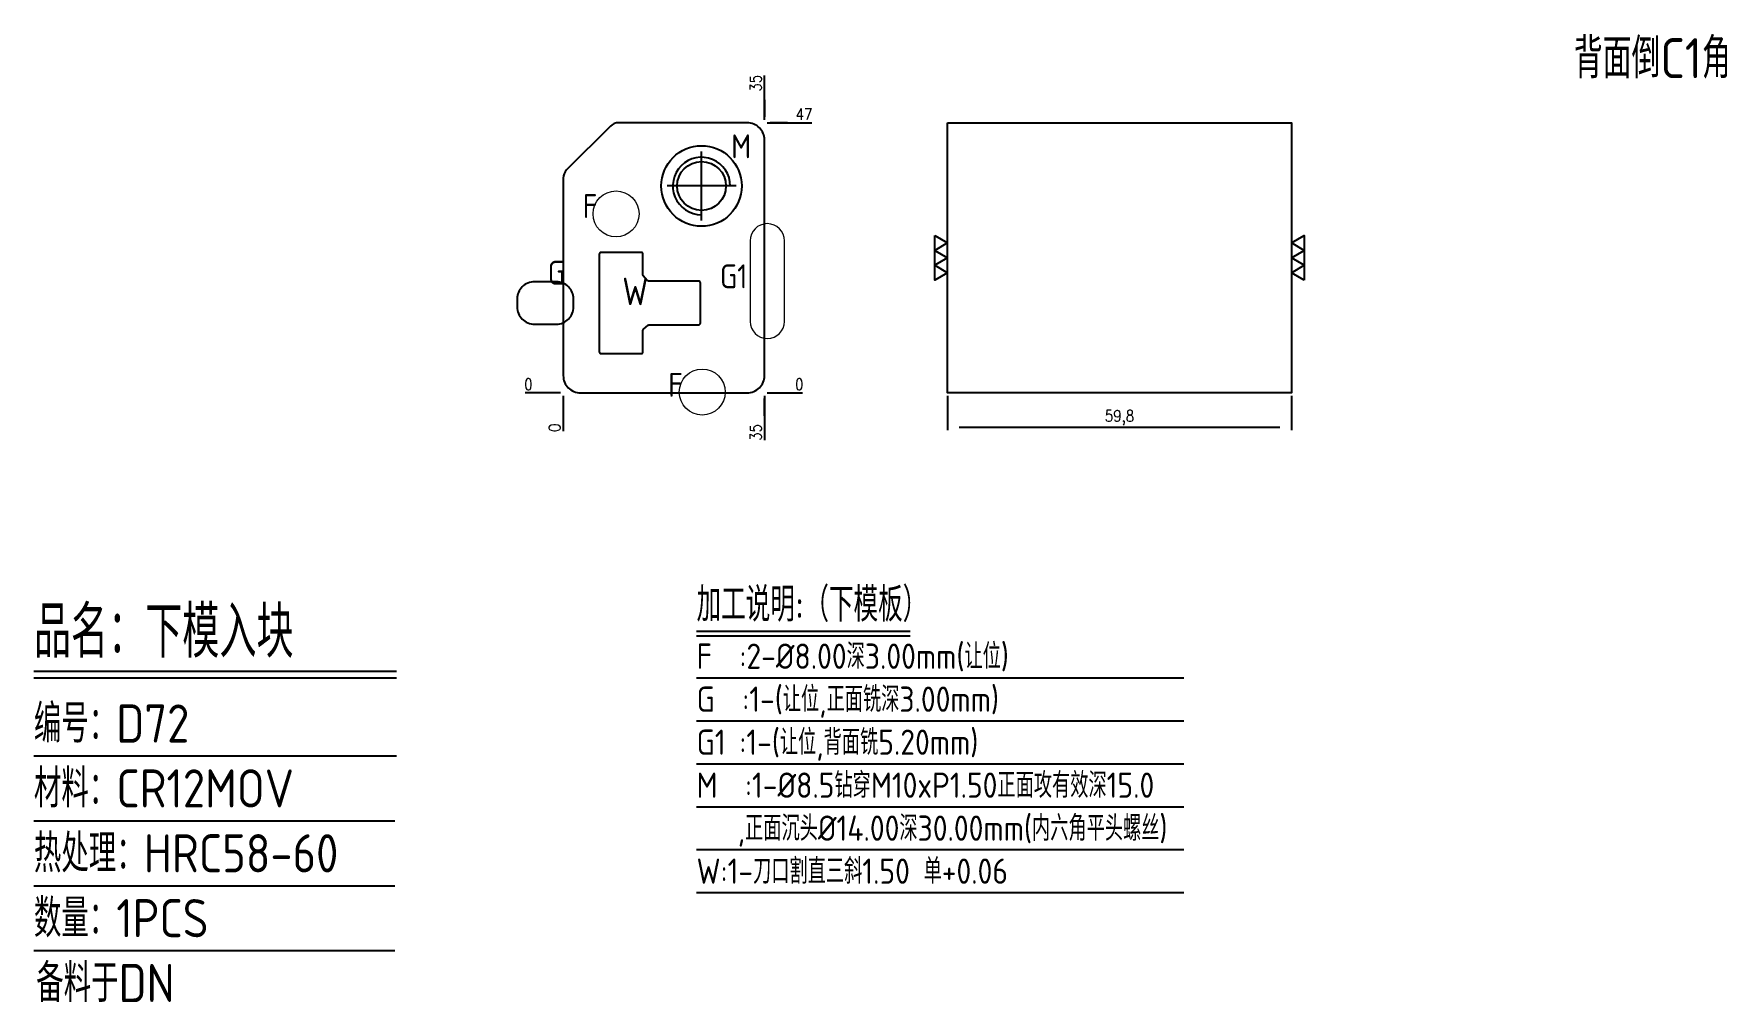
# Model space of a CAD drawing. Header units: millimetres. Extents: x 99455 to 99749, y -3027 to -2859.
import ezdxf
from ezdxf.enums import TextEntityAlignment as Align

# ---------------------------------------------------------------- set-up
doc = ezdxf.new("R2010")
doc.units = ezdxf.units.MM
doc.linetypes.add('CENTER', pattern=[0])
doc.linetypes.add('DASHED', pattern=[0])
for name, color, linetype in [('DIE_P', 2, 'Continuous'), ('DIM', 4, 'Continuous'), ('TEXT', 4, 'Continuous')]:
    doc.layers.add(name, color=color, linetype=linetype)
doc.styles.add('gbenor', font='gbenor.shx', dxfattribs={"bigfont": 'gbcbig.shx'})
doc.styles.get("Standard").update_dxf_attribs({"font": 'txt.shx', "width": 0.85, "bigfont": 'ctxt.shx'})
doc.dimstyles.new('T-2-WX', dxfattribs={"dimtxt": 2, "dimasz": 2, "dimexe": 0.5, "dimexo": 0.5, "dimgap": 0.5, "dimtad": 1, "dimtxsty": 'Standard', "dimblk": 'OPEN30', "dimcen": 0, "dimazin": 3, "dimtfac": 1, "dimtmove": 0, "dimatfit": 3, "dimldrblk": 'OPEN30', "dimlwd": -1, "dimlwe": -1})

# ---------------------------------------------------------------- blocks, each defined once
blk = doc.blocks.new('*D7579')
at = {"layer": 'Defpoints', "color": 0}
for p in [(99546.9, -2921.08), (99581.9, -2921.08), (99586.9, -2921.08)]:
    blk.add_point(p, dxfattribs=at)
at = {"layer": 'DIM', "color": 0}
blk.add_line((99582.4, -2921.08), (99588.54, -2921.08), dxfattribs=at)
at = {"layer": 'DIM', "color": 0, "insert": (99587.97, -2919.58), "char_height": 2, "attachment_point": 5}
blk.add_mtext('0', dxfattribs=at)
blk = doc.blocks.new('_Open30')
blk = doc.blocks.new('*D7580')
at = {"layer": 'Defpoints', "color": 0}
for p in [(99581.9, -2874.08), (99586.9, -2874.08), (99546.9, -2921.08)]:
    blk.add_point(p, dxfattribs=at)
at = {"layer": 'DIM', "color": 0}
for p, q in [((99582.4, -2874.08), (99585.9, -2874.08)), ((99585.9, -2874.08), (99582.9, -2874.08)), ((99582.9, -2874.08), (99590.15, -2874.08))]:
    blk.add_line(p, q, dxfattribs=at)
at = {"layer": 'DIM', "color": 0, "insert": (99588.78, -2872.58), "char_height": 2, "attachment_point": 5}
blk.add_mtext('47', dxfattribs=at)
blk = doc.blocks.new('*D7581')
at = {"layer": 'Defpoints', "color": 0}
for p in [(99541.9, -2921.08), (99546.9, -2921.08), (99546.9, -2921.08)]:
    blk.add_point(p, dxfattribs=at)
at = {"layer": 'DIM', "color": 0}
blk.add_line((99546.4, -2921.08), (99540.27, -2921.08), dxfattribs=at)
at = {"layer": 'DIM', "color": 0, "insert": (99540.84, -2919.58), "char_height": 2, "attachment_point": 5}
blk.add_mtext('0', dxfattribs=at)
blk = doc.blocks.new('*D7582')
at = {"layer": 'Defpoints', "color": 0}
for p in [(99546.9, -2921.08), (99581.9, -2921.08), (99581.9, -2926.08)]:
    blk.add_point(p, dxfattribs=at)
at = {"layer": 'DIM', "color": 0}
for p, q in [((99581.9, -2921.58), (99581.9, -2925.08)), ((99581.9, -2925.08), (99581.9, -2922.08)), ((99581.9, -2922.08), (99581.9, -2929.34))]:
    blk.add_line(p, q, dxfattribs=at)
at = {"layer": 'DIM', "color": 0, "insert": (99580.4, -2927.96), "char_height": 2, "attachment_point": 5, "rotation": 90}
blk.add_mtext('35', dxfattribs=at)
blk = doc.blocks.new('*D7583')
at = {"layer": 'Defpoints', "color": 0}
for p in [(99546.9, -2921.08), (99546.9, -2921.08), (99546.9, -2926.08)]:
    blk.add_point(p, dxfattribs=at)
at = {"layer": 'DIM', "color": 0}
blk.add_line((99546.9, -2921.58), (99546.9, -2927.72), dxfattribs=at)
at = {"layer": 'DIM', "color": 0, "insert": (99545.4, -2927.15), "char_height": 2, "attachment_point": 5, "rotation": 90}
blk.add_mtext('0', dxfattribs=at)
blk = doc.blocks.new('*D7584')
at = {"layer": 'Defpoints', "color": 0}
for p in [(99581.9, -2869.08), (99581.9, -2874.08), (99546.9, -2921.08)]:
    blk.add_point(p, dxfattribs=at)
at = {"layer": 'DIM', "color": 0}
for p, q in [((99581.9, -2873.08), (99581.9, -2865.83)), ((99581.9, -2873.58), (99581.9, -2870.08)), ((99581.9, -2870.08), (99581.9, -2873.08))]:
    blk.add_line(p, q, dxfattribs=at)
at = {"layer": 'DIM', "color": 0, "insert": (99580.4, -2867.21), "char_height": 2, "attachment_point": 5, "rotation": 90}
blk.add_mtext('35', dxfattribs=at)
blk = doc.blocks.new('*D7585')
at = {"layer": 'Defpoints', "color": 0}
for p in [(99613.78, -2921.08), (99673.58, -2921.08), (99613.78, -2927.08)]:
    blk.add_point(p, dxfattribs=at)
at = {"layer": 'DIM', "color": 0}
for p, q in [((99613.78, -2921.58), (99613.78, -2927.58)), ((99673.58, -2921.58), (99673.58, -2927.58)), ((99671.58, -2927.08), (99615.78, -2927.08))]:
    blk.add_line(p, q, dxfattribs=at)
at = {"layer": 'DIM', "color": 0, "insert": (99643.68, -2925.39), "char_height": 2, "attachment_point": 5}
blk.add_mtext('59,8', dxfattribs=at)

msp = doc.modelspace()

# ---------------------------------------------------------------- linework, layer by layer
at = {"layer": 'DIE_P', "linetype": 'Continuous'}
msp.add_lwpolyline([(99578.903, -2921.084, 0.4142136), (99581.903, -2918.084), (99581.903, -2877.084, 0.4142136), (99578.903, -2874.084), (99556.534, -2874.084, 0.1989124), (99555.119, -2874.67), (99547.488, -2882.301, 0.1989124), (99546.903, -2883.715), (99546.903, -2918.084, 0.4142136), (99549.903, -2921.084)], format="xyb", close=True, dxfattribs=at)
at = {"layer": 'DIE_P', "color": 2}
msp.add_lwpolyline([(99613.78, -2874.084), (99673.58, -2874.084), (99673.58, -2921.084), (99613.78, -2921.084)], close=True, dxfattribs=at)
at = {"layer": 'DIE_P'}
msp.add_lwpolyline([(99575.963, -2885.084, 2.4142136), (99570.963, -2890.084)], format="xyb", dxfattribs=at)
at = {"layer": 'DIE_P', "linetype": 'CENTER'}
for points in [[(99570.963, -2891.084), (99570.963, -2879.084)], [(99576.963, -2885.084), (99564.963, -2885.084)]]:
    msp.add_lwpolyline(points, dxfattribs=at)
at = {"layer": 'DIE_P', "color": 52, "linetype": 'DASHED', "lineweight": 15, "ltscale": 0.5}
msp.add_lwpolyline([(99579.403, -2908.639, 1), (99585.403, -2908.639), (99585.403, -2894.639, 1), (99579.403, -2894.639)], format="xyb", close=True, dxfattribs=at)
at = {"layer": 'DIE_P', "color": 1}
msp.add_lwpolyline([(99560.463, -2896.639), (99553.463, -2896.639, 0.4142136), (99553.163, -2896.939), (99553.163, -2913.939, 0.4142136), (99553.463, -2914.239), (99560.463, -2914.239, 0.4142136), (99560.763, -2913.939), (99560.763, -2910.218, -0.2216947), (99560.87, -2909.988), (99561.679, -2909.309, -0.176327), (99561.872, -2909.239), (99570.463, -2909.239, 0.4142136), (99570.763, -2908.939), (99570.763, -2901.939, 0.4142136), (99570.463, -2901.639), (99561.742, -2901.639, -0.2216947), (99561.512, -2901.532), (99560.833, -2900.722, -0.176327), (99560.763, -2900.53), (99560.763, -2896.939, 0.4142136)], format="xyb", close=True, dxfattribs=at)
at = {"layer": 'DIE_P', "color": 94, "linetype": 'Continuous'}
msp.add_lwpolyline([(99538.892, -2904.749), (99538.892, -2906.134, 0.4142136), (99541.892, -2909.134), (99545.698, -2909.134, 0.4142136), (99548.698, -2906.134), (99548.698, -2904.749, 0.4142136), (99545.698, -2901.749), (99541.892, -2901.749, 0.4142136)], format="xyb", close=True, dxfattribs=at)
at = {"layer": 'DIE_P', "linetype": 'Continuous'}
msp.add_circle((99570.963, -2885.084), 7, dxfattribs=at)
at = {"layer": 'DIE_P'}
msp.add_circle((99570.963, -2885.084), 4.25, dxfattribs=at)
at = {"layer": 'DIE_P', "color": 94, "linetype": 'Continuous', "lineweight": 15}
for centre in [(99556.082, -2889.939), (99571.082, -2920.939)]:
    msp.add_circle(centre, 4, dxfattribs=at)
at = {"layer": 'DIM', "color": 4, "linetype": 'Continuous', "lineweight": 25}
for p, q in [((99454.804, -2969.487), (99517.865, -2969.487)), ((99454.804, -2970.649), (99517.865, -2970.649)), ((99454.804, -2984.263), (99517.865, -2984.263)), ((99454.804, -2995.553), (99517.591, -2995.553)), ((99454.804, -3006.843), (99517.591, -3006.843)), ((99454.804, -3018.133), (99517.591, -3018.133))]:
    msp.add_line(p, q, dxfattribs=at)
at = {"layer": 'TEXT', "color": 3}
for p, q in [((99570.095, -2962.572), (99607.266, -2962.572)), ((99570.095, -2963.342), (99607.266, -2963.342))]:
    msp.add_line(p, q, dxfattribs=at)
at = {"layer": 'TEXT', "color": 3, "linetype": 'Continuous'}
for p, q in [((99570.095, -2970.646), (99654.869, -2970.646)), ((99570.095, -2978.126), (99654.869, -2978.126)), ((99570.095, -2985.606), (99654.869, -2985.606)), ((99570.095, -2993.086), (99654.869, -2993.086)), ((99570.095, -3000.566), (99654.869, -3000.566)), ((99570.095, -3008.046), (99654.869, -3008.046))]:
    msp.add_line(p, q, dxfattribs=at)
at = {"layer": 'TEXT'}
for points in [[(99611.53, -2893.687), (99613.78, -2894.986), (99611.53, -2896.285), (99613.78, -2897.584), (99611.53, -2898.883), (99613.78, -2900.182), (99611.53, -2901.481), (99611.53, -2893.687)], [(99675.83, -2901.481), (99673.58, -2900.182), (99675.83, -2898.883), (99673.58, -2897.584), (99675.83, -2896.285), (99673.58, -2894.986), (99675.83, -2893.687), (99675.83, -2901.481)]]:
    msp.add_lwpolyline(points, close=True, dxfattribs=at)

# ---------------------------------------------------------------- texts
at = {"layer": 'DIM', "color": 3, "linetype": 'Continuous', "lineweight": 25, "style": 'gbenor'}
for s, height, p in [('品名：下模入块', 8.9655, (99454.804, -2967.163)), ('编号：D72', 6.6411, (99454.804, -2981.939)), ('材料：CR12MOV', 6.6411, (99454.804, -2993.229)), ('热处理：HRC58-60', 6.64111, (99454.804, -3004.519)), ('数量：1PCS', 6.6411, (99454.804, -3015.809)), ('备料于DN', 6.6411, (99455.208, -3027.099))]:
    msp.add_text(s, height=height, dxfattribs=at).set_placement(p)
at = {"layer": 'TEXT', "color": 4, "lineweight": 18, "style": 'gbenor'}
msp.add_text('背面倒C1角', height=6.9635, dxfattribs=at).set_placement((99722.73, -2866.326))
at = {"layer": 'TEXT', "color": 4, "style": 'gbenor'}
for s, height, p in [('M', 4.16, (99577.864, -2878.182)), ('F', 4.16, (99551.577, -2888.579)), ('G', 4.16, (99545.71, -2900.179)), ('W', 4.8, (99559.444, -2903.427)), ('G1 ', 4.16, (99577.676, -2900.805)), ('F', 4.16, (99566.452, -2919.698))]:
    msp.add_text(s, height=height, dxfattribs=at).set_placement(p, align=Align.MIDDLE_CENTER)
for s, height, p in [('加工说明:（下模板）', 5.94, (99570.095, -2960.878)), ('F  :2-%%C8.00深3.00mm(让位)', 4.4, (99570.095, -2969.106)), ('G  :1-(让位,正面铣深3.00mm)', 4.4, (99570.095, -2976.586)), ('G1 :1-(让位,背面铣5.20mm)', 4.4, (99570.095, -2984.066)), ('M  :1-%%C8.5钻穿M10xP1.50正面攻有效深15.0', 4.4, (99570.095, -2991.546)), ('   ,正面沉头%%c14.00深30.00mm(内六角平头螺丝)', 4.4, (99570.095, -2999.026))]:
    msp.add_text(s, height=height, dxfattribs=at).set_placement(p)
at = {"layer": 'TEXT', "color": 1, "style": 'gbenor'}
msp.add_text('W:1-刀口割直三斜1.50 单+0.06', height=4.4, dxfattribs=at).set_placement((99570.095, -3006.506))

# ---------------------------------------------------------------- dimensions: what is measured, and where the dimension line sits
at = {"layer": 'DIM'}
for feature_location, offset, dtype, origin, picture, middle in [((99581.903, -2874.084), (0, 5), 1, (99546.903, -2921.084), '*D7584', (99580.403, -2867.208)), ((99581.903, -2874.084), (5, 0), 0, (99546.903, -2921.084), '*D7580', (99588.779, -2872.584)), ((99546.902581031, -2921.083793199), (0, -5), 1, (99546.902581031, -2921.083793199), '*D7583', (99545.402581031, -2927.150459866)), ((99581.903, -2921.084), (0, -5), 1, (99546.903, -2921.084), '*D7582', (99580.403, -2927.96))]:
    dim = msp.add_ordinate_dim(feature_location=feature_location, offset=offset, dtype=dtype, origin=origin, dimstyle='T-2-WX', dxfattribs=at)
    dim.commit()
    dim.dimension.update_dxf_attribs({"geometry": picture, "text_midpoint": middle})
at = {"layer": 'DIM', "color": 4}
for feature_location, offset, picture, middle in [((99546.902581031, -2921.083793199), (-5, 0), '*D7581', (99540.835914364, -2919.583793199)), ((99581.902581051, -2921.083793199), (5, 0), '*D7579', (99587.969247717, -2919.583793199))]:
    dim = msp.add_ordinate_dim(feature_location=feature_location, offset=offset, dtype=0, origin=(99546.902581031, -2921.083793199), dimstyle='T-2-WX', dxfattribs=at)
    dim.commit()
    dim.dimension.update_dxf_attribs({"geometry": picture, "text_midpoint": middle})
at = {"layer": 'DIM'}
dim = msp.add_linear_dim(base=(99613.78, -2927.084), p1=(99673.58, -2921.084), p2=(99613.78, -2921.084), dimstyle='T-2-WX', dxfattribs=at)
dim.commit()
dim.dimension.update_dxf_attribs({"geometry": '*D7585', "text_midpoint": (99643.68, -2925.393)})

doc.saveas('drawing.dxf')
